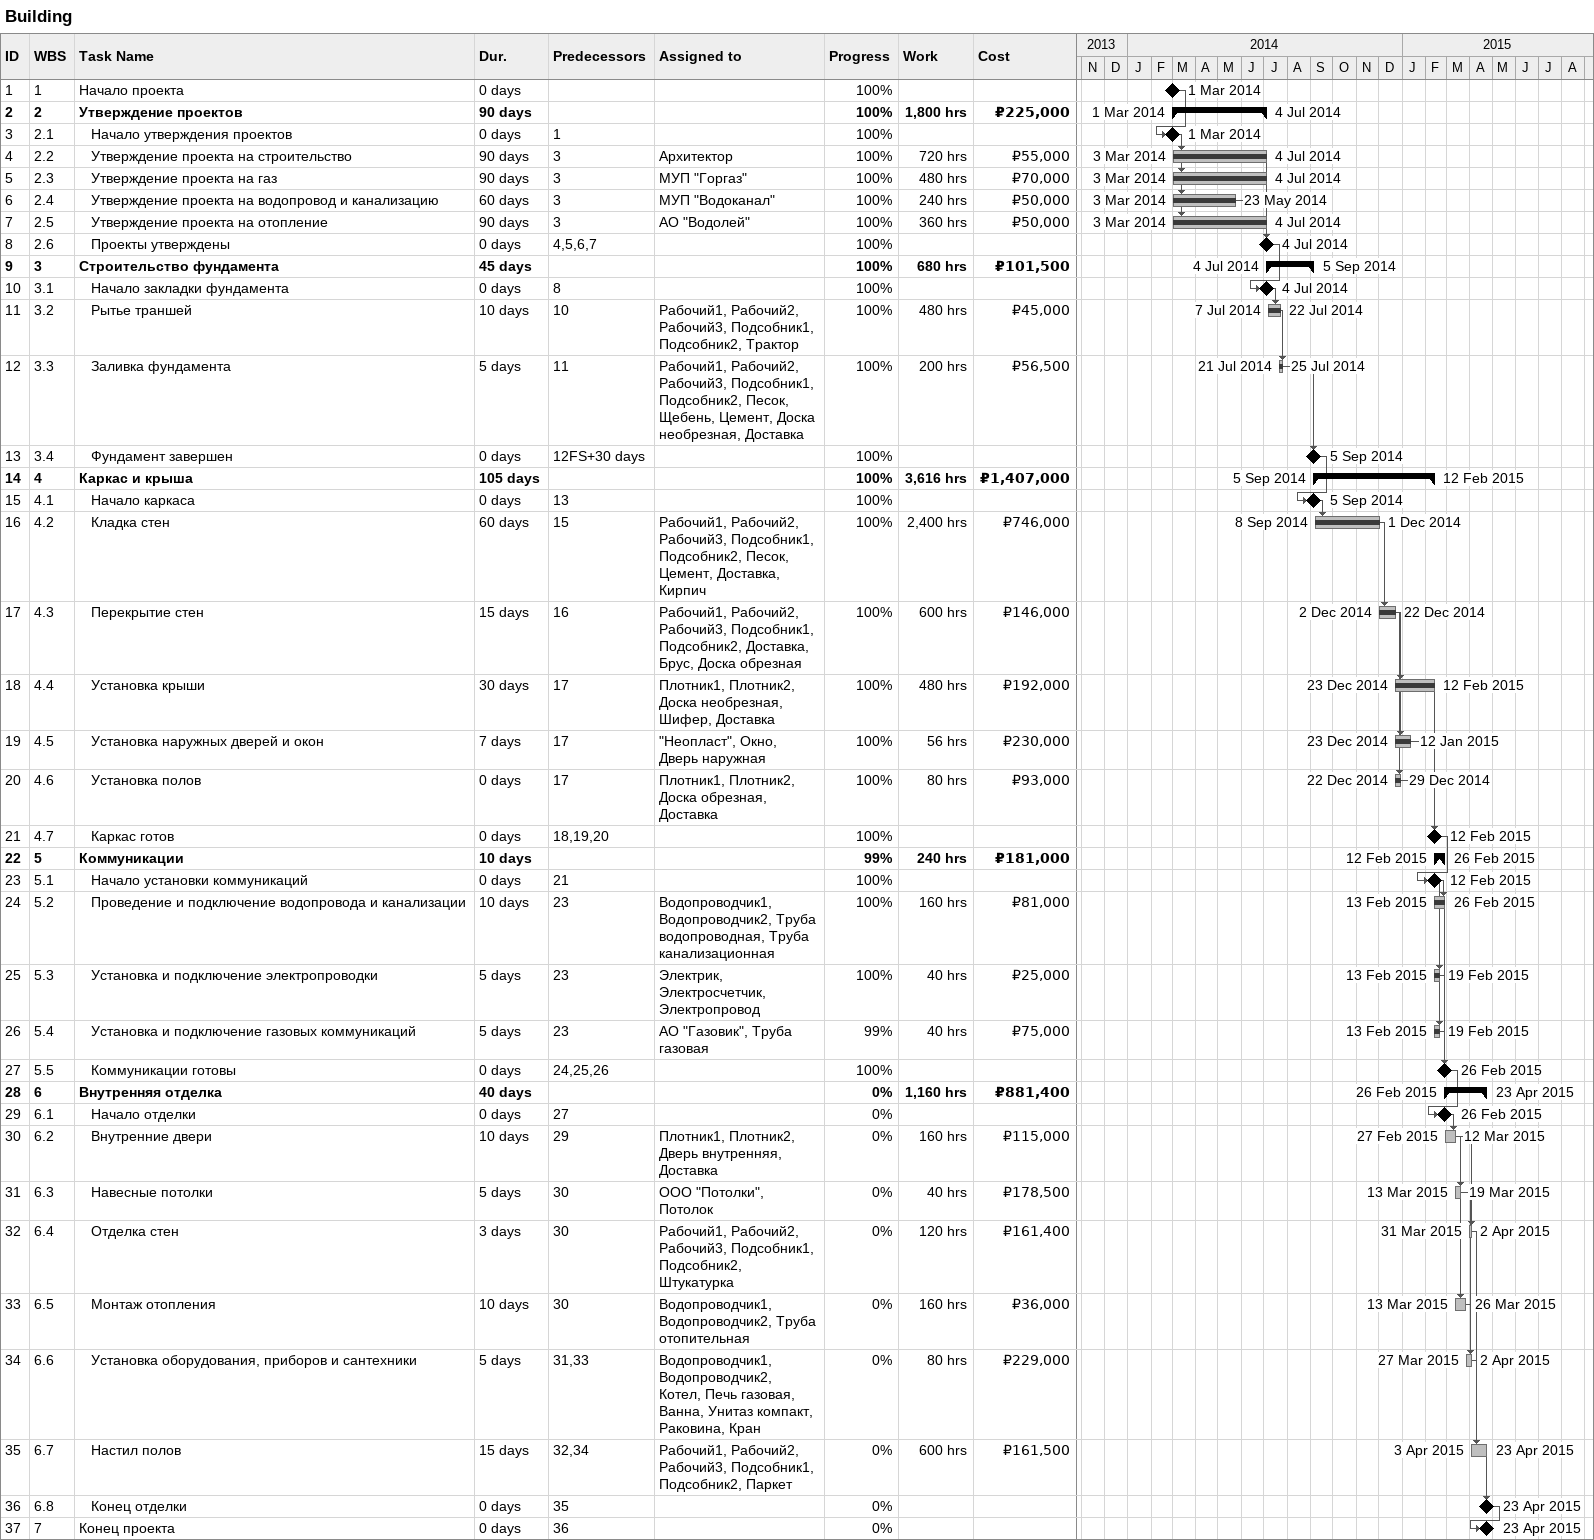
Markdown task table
Building

| ID | WBS | Task | Duration | Start | Finish | Predecessors | Resources | % complete | Work (h) | Cost (₽) |
|---|---|---|---|---|---|---|---|---|---|---|
| 1 | 1 | Начало проекта | 0d | 2014-03-01 | 2014-03-01 |  |  | 100 |  |  |
| 2 | 2 | **Утверждение проектов** | 90d | 2014-03-01 | 2014-07-04 |  |  | 100 | 1800 | 225000 |
| 3 | 2.1 | Начало утверждения проектов | 0d | 2014-03-01 | 2014-03-01 | 1 |  | 100 |  |  |
| 4 | 2.2 | Утверждение проекта на строительство | 90d | 2014-03-03 | 2014-07-04 | 3 | Архитектор | 100 | 720 | 55000 |
| 5 | 2.3 | Утверждение проекта на газ | 90d | 2014-03-03 | 2014-07-04 | 3 | МУП "Горгаз" | 100 | 480 | 70000 |
| 6 | 2.4 | Утверждение проекта на водопровод и канализацию | 60d | 2014-03-03 | 2014-05-23 | 3 | МУП "Водоканал" | 100 | 240 | 50000 |
| 7 | 2.5 | Утверждение проекта на отопление | 90d | 2014-03-03 | 2014-07-04 | 3 | АО "Водолей" | 100 | 360 | 50000 |
| 8 | 2.6 | Проекты утверждены | 0d | 2014-07-04 | 2014-07-04 | 4, 5, 6, 7 |  | 100 |  |  |
| 9 | 3 | **Строительство фундамента** | 45d | 2014-07-04 | 2014-09-05 |  |  | 100 | 680 | 101500 |
| 10 | 3.1 | Начало закладки фундамента | 0d | 2014-07-04 | 2014-07-04 | 8 |  | 100 |  |  |
| 11 | 3.2 | Рытье траншей | 10d | 2014-07-07 | 2014-07-22 | 10 | Рабочий1, Рабочий2, Рабочий3, Подсобник1, Подсобник2, Трактор | 100 | 480 | 45000 |
| 12 | 3.3 | Заливка фундамента | 5d | 2014-07-21 | 2014-07-25 | 11 | Рабочий1, Рабочий2, Рабочий3, Подсобник1, Подсобник2, Песок, Щебень, Цемент, Доска необрезная, Доставка | 100 | 200 | 56500 |
| 13 | 3.4 | Фундамент завершен | 0d | 2014-09-05 | 2014-09-05 | 12FS+30d |  | 100 |  |  |
| 14 | 4 | **Каркас и крыша** | 105d | 2014-09-05 | 2015-02-12 |  |  | 100 | 3616 | 1407000 |
| 15 | 4.1 | Начало каркаса | 0d | 2014-09-05 | 2014-09-05 | 13 |  | 100 |  |  |
| 16 | 4.2 | Кладка стен | 60d | 2014-09-08 | 2014-12-01 | 15 | Рабочий1, Рабочий2, Рабочий3, Подсобник1, Подсобник2, Песок, Цемент, Доставка, Кирпич | 100 | 2400 | 746000 |
| 17 | 4.3 | Перекрытие стен | 15d | 2014-12-02 | 2014-12-22 | 16 | Рабочий1, Рабочий2, Рабочий3, Подсобник1, Подсобник2, Доставка, Брус, Доска обрезная | 100 | 600 | 146000 |
| 18 | 4.4 | Установка крыши | 30d | 2014-12-23 | 2015-02-12 | 17 | Плотник1, Плотник2, Доска необрезная, Шифер, Доставка | 100 | 480 | 192000 |
| 19 | 4.5 | Установка наружных дверей и окон | 7d | 2014-12-23 | 2015-01-12 | 17 | "Неопласт", Окно, Дверь наружная | 100 | 56 | 230000 |
| 20 | 4.6 | Установка полов | 0d | 2014-12-22 | 2014-12-29 | 17 | Плотник1, Плотник2, Доска обрезная, Доставка | 100 | 80 | 93000 |
| 21 | 4.7 | Каркас готов | 0d | 2015-02-12 | 2015-02-12 | 18, 19, 20 |  | 100 |  |  |
| 22 | 5 | **Коммуникации** | 10d | 2015-02-12 | 2015-02-26 |  |  | 99 | 240 | 181000 |
| 23 | 5.1 | Начало установки коммуникаций | 0d | 2015-02-12 | 2015-02-12 | 21 |  | 100 |  |  |
| 24 | 5.2 | Проведение и подключение водопровода и канализации | 10d | 2015-02-13 | 2015-02-26 | 23 | Водопроводчик1, Водопроводчик2, Труба водопроводная, Труба канализационная | 100 | 160 | 81000 |
| 25 | 5.3 | Установка и подключение электропроводки | 5d | 2015-02-13 | 2015-02-19 | 23 | Электрик, Электросчетчик, Электропровод | 100 | 40 | 25000 |
| 26 | 5.4 | Установка и подключение газовых коммуникаций | 5d | 2015-02-13 | 2015-02-19 | 23 | АО "Газовик", Труба газовая | 99 | 40 | 75000 |
| 27 | 5.5 | Коммуникации готовы | 0d | 2015-02-26 | 2015-02-26 | 24, 25, 26 |  | 100 |  |  |
| 28 | 6 | **Внутренняя отделка** | 40d | 2015-02-26 | 2015-04-23 |  |  | 0 | 1160 | 881400 |
| 29 | 6.1 | Начало отделки | 0d | 2015-02-26 | 2015-02-26 | 27 |  | 0 |  |  |
| 30 | 6.2 | Внутренние двери | 10d | 2015-02-27 | 2015-03-12 | 29 | Плотник1, Плотник2, Дверь внутренняя, Доставка | 0 | 160 | 115000 |
| 31 | 6.3 | Навесные потолки | 5d | 2015-03-13 | 2015-03-19 | 30 | ООО "Потолки", Потолок | 0 | 40 | 178500 |
| 32 | 6.4 | Отделка стен | 3d | 2015-03-31 | 2015-04-02 | 30 | Рабочий1, Рабочий2, Рабочий3, Подсобник1, Подсобник2, Штукатурка | 0 | 120 | 161400 |
| 33 | 6.5 | Монтаж отопления | 10d | 2015-03-13 | 2015-03-26 | 30 | Водопроводчик1, Водопроводчик2, Труба отопительная | 0 | 160 | 36000 |
| 34 | 6.6 | Установка оборудования, приборов и сантехники | 5d | 2015-03-27 | 2015-04-02 | 31, 33 | Водопроводчик1, Водопроводчик2, Котел, Печь газовая, Ванна, Унитаз компакт, Раковина, Кран | 0 | 80 | 229000 |
| 35 | 6.7 | Настил полов | 15d | 2015-04-03 | 2015-04-23 | 32, 34 | Рабочий1, Рабочий2, Рабочий3, Подсобник1, Подсобник2, Паркет | 0 | 600 | 161500 |
| 36 | 6.8 | Конец отделки | 0d | 2015-04-23 | 2015-04-23 | 35 |  | 0 |  |  |
| 37 | 7 | Конец проекта | 0d | 2015-04-23 | 2015-04-23 | 36 |  | 0 |  |  |
